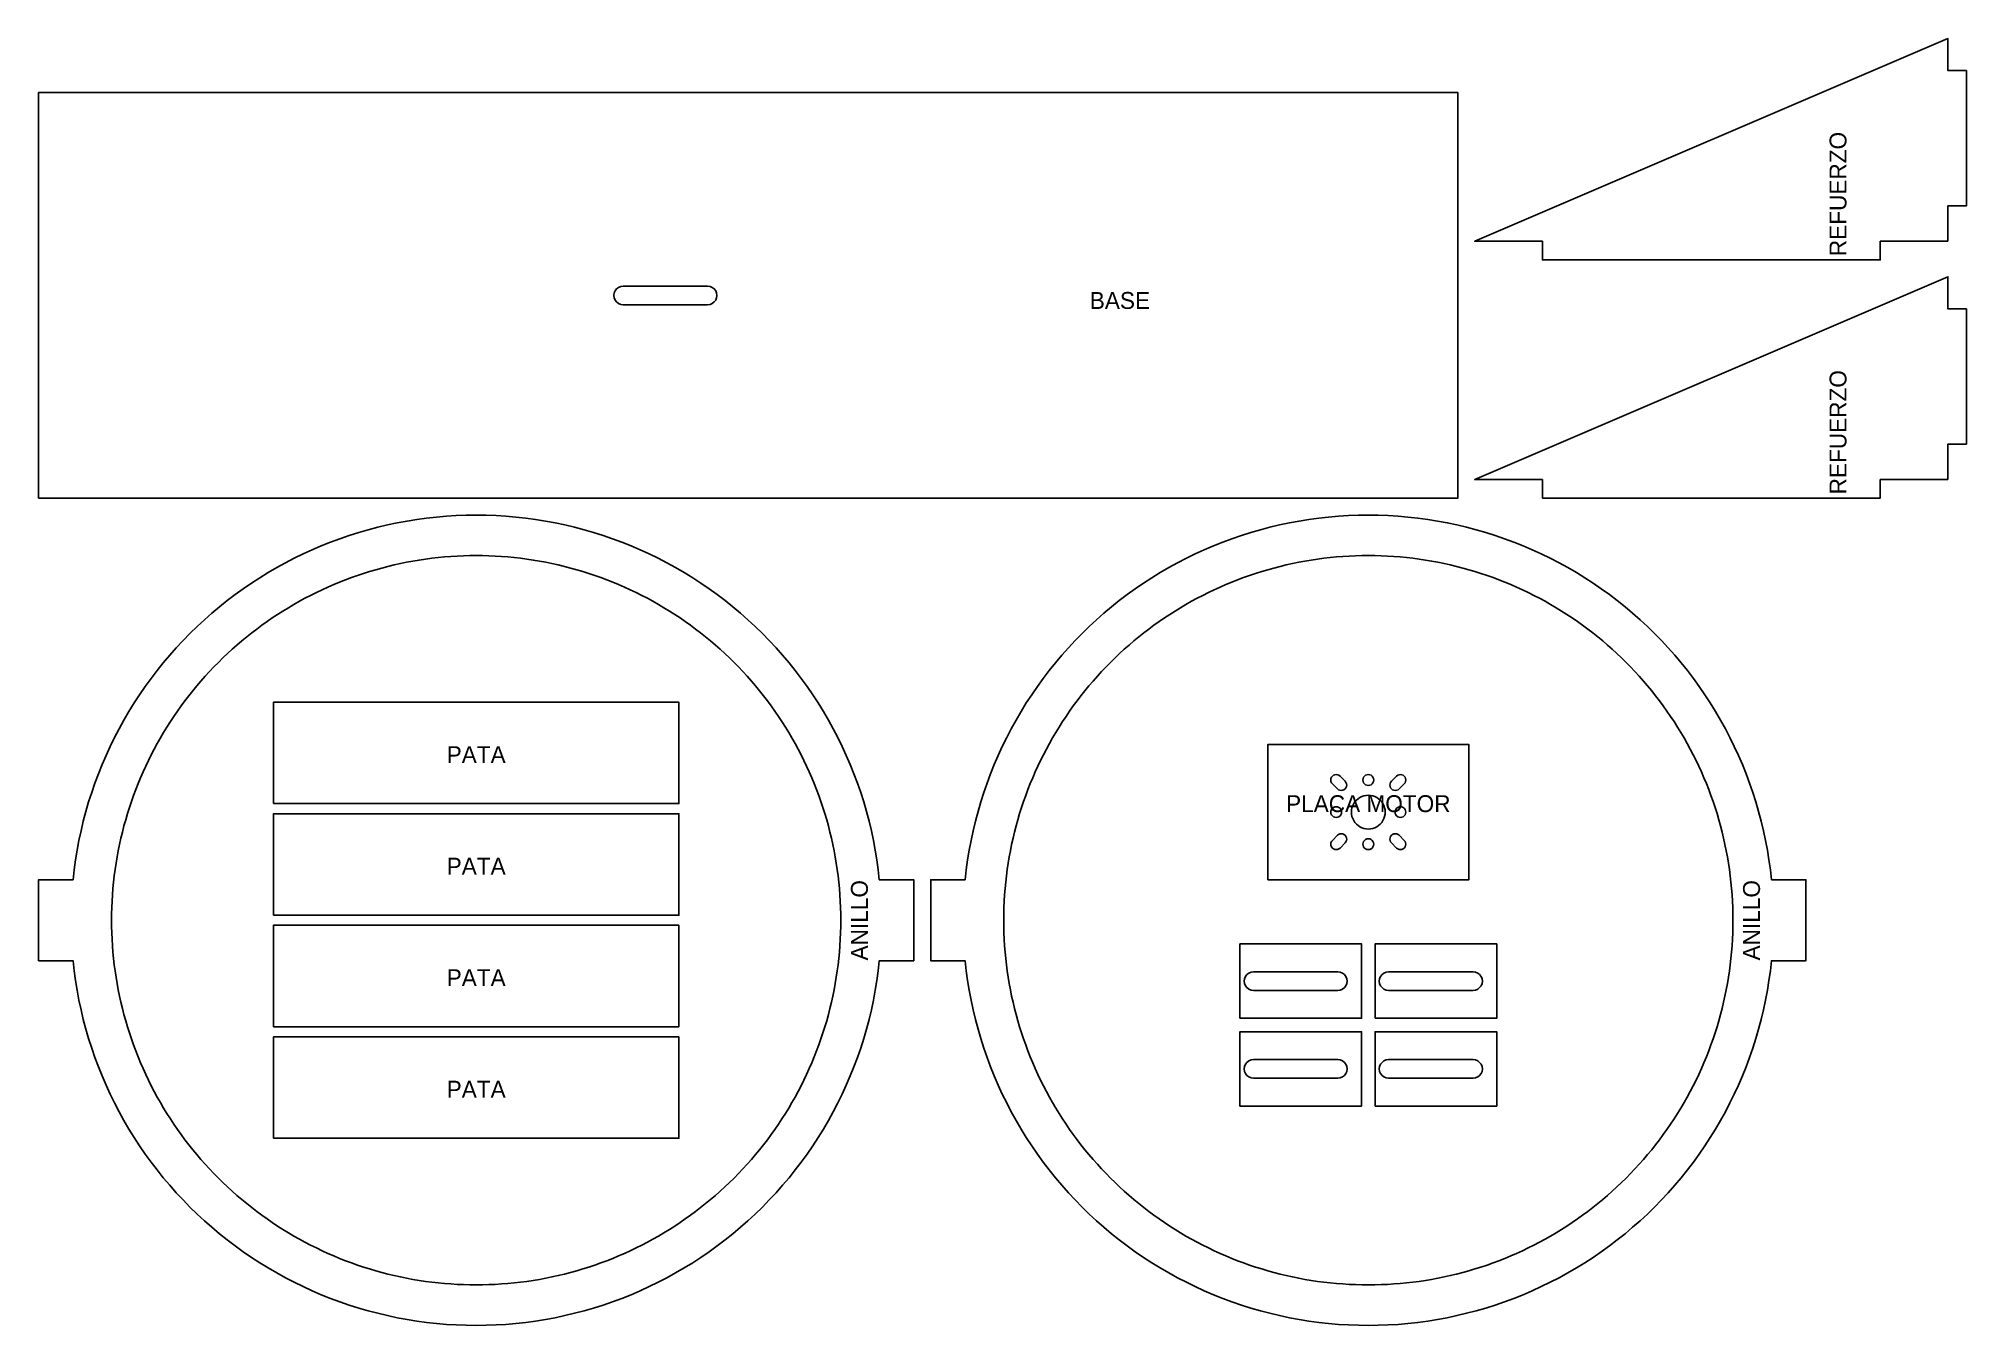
# Model space of a CAD drawing. Header units: millimetres. Extents: x 5 to 576, y 5 to 386.
import ezdxf
from ezdxf.enums import TextEntityAlignment as Align

# ---------------------------------------------------------------- set-up
doc = ezdxf.new("R2010")
doc.units = ezdxf.units.MM

msp = doc.modelspace()

# ---------------------------------------------------------------- linework, layer by layer
at = {"layer": 'CORTE', "color": 1}
for points in [[(570, 325.8), (570, 336.3), (575.5, 336.3), (575.5, 376.3), (570, 376.3), (570, 385.8), (430, 325.8), (450, 325.8), (450, 320.3), (550, 320.3), (550, 325.8)], [(5, 249.8), (425, 249.8), (425, 369.8), (5, 369.8)], [(570, 255.3), (570, 265.8), (575.5, 265.8), (575.5, 305.8), (570, 305.8), (570, 315.3), (430, 255.3), (450, 255.3), (450, 249.8), (550, 249.8), (550, 255.3)], [(203, 307.05), (203.7118, 307.1437), (204.375, 307.4184), (204.9445, 307.8555), (205.3816, 308.425), (205.6563, 309.0882), (205.75, 309.8), (205.6563, 310.5118), (205.3816, 311.175), (204.9445, 311.7445), (204.375, 312.1816), (203.7118, 312.4563), (203, 312.55), (178, 312.55), (177.2882, 312.4563), (176.625, 312.1816), (176.0555, 311.7445), (175.6184, 311.175), (175.3437, 310.5118), (175.25, 309.8), (175.3437, 309.0882), (175.6184, 308.425), (176.0555, 307.8555), (176.625, 307.4184), (177.2882, 307.1437), (178, 307.05)], [(253.798, 136.9), (253.4681, 139.82), (253.0667, 142.731), (252.5941, 145.6313), (252.0506, 148.5192), (251.4365, 151.3929), (250.7521, 154.2506), (249.9979, 157.0908), (249.1743, 159.9116), (248.2819, 162.7113), (247.3211, 165.4884), (246.2925, 168.2411), (245.1968, 170.9677), (244.0346, 173.6667), (242.8066, 176.3363), (241.5135, 178.9751), (240.1562, 181.5814), (238.7354, 184.1537), (237.252, 186.6903), (235.7068, 189.1899), (234.1009, 191.6508), (232.4351, 194.0716), (230.7106, 196.4509), (228.9282, 198.7872), (227.0891, 201.0792), (225.1944, 203.3253), (223.2452, 205.5244), (221.2427, 207.675), (219.1882, 209.7759), (217.0827, 211.8259), (214.9276, 213.8236), (212.7243, 215.7679), (210.4739, 217.6576), (208.1779, 219.4916), (205.8377, 221.2688), (203.4546, 222.9881), (201.03, 224.6485), (198.5656, 226.249), (196.0626, 227.7886), (193.5227, 229.2664), (190.9473, 230.6815), (188.338, 232.033), (185.6963, 233.3202), (183.0239, 234.5423), (180.3224, 235.6985), (177.5933, 236.7882), (174.8384, 237.8107), (172.0592, 238.7653), (169.2575, 239.6516), (166.4349, 240.4689), (163.5931, 241.2168), (160.7338, 241.8949), (157.8588, 242.5026), (154.9697, 243.0398), (152.0684, 243.5059), (149.1564, 243.9008), (146.2357, 244.2243), (143.308, 244.476), (140.3749, 244.656), (137.4383, 244.764), (134.5, 244.8), (131.5617, 244.764), (128.6251, 244.656), (125.692, 244.476), (122.7643, 244.2243), (119.8436, 243.9008), (116.9316, 243.5059), (114.0303, 243.0398), (111.1412, 242.5026), (108.2662, 241.8949), (105.4069, 241.2168), (102.5651, 240.4689), (99.7425, 239.6516), (96.9408, 238.7653), (94.1616, 237.8107), (91.4067, 236.7882), (88.6776, 235.6985), (85.9761, 234.5423), (83.3037, 233.3202), (80.662, 232.033), (78.0527, 230.6815), (75.4773, 229.2664), (72.9374, 227.7886), (70.4344, 226.249), (67.97, 224.6485), (65.5454, 222.9881), (63.1623, 221.2688), (60.8221, 219.4916), (58.5261, 217.6576), (56.2757, 215.7679), (54.0724, 213.8236), (51.9173, 211.8259), (49.8118, 209.7759), (47.7573, 207.675), (45.7548, 205.5244), (43.8056, 203.3253), (41.9109, 201.0792), (40.0718, 198.7872), (38.2894, 196.4509), (36.5649, 194.0716), (34.8991, 191.6508), (33.2932, 189.1899), (31.748, 186.6903), (30.2646, 184.1537), (28.8438, 181.5814), (27.4865, 178.9751), (26.1934, 176.3363), (24.9654, 173.6667), (23.8032, 170.9677), (22.7075, 168.2411), (21.6789, 165.4884), (20.7181, 162.7113), (19.8257, 159.9116), (19.0021, 157.0908), (18.2479, 154.2506), (17.5635, 151.3929), (16.9494, 148.5192), (16.4059, 145.6313), (15.9333, 142.731), (15.5319, 139.82), (15.202, 136.9), (5, 136.9), (5, 112.9), (15.202, 112.9), (15.5319, 109.98), (15.9333, 107.069), (16.4059, 104.1687), (16.9494, 101.2808), (17.5635, 98.4071), (18.2479, 95.5494), (19.0021, 92.7092), (19.8257, 89.8884), (20.7181, 87.0887), (21.6789, 84.3116), (22.7075, 81.5589), (23.8032, 78.8323), (24.9654, 76.1333), (26.1934, 73.4637), (27.4865, 70.8249), (28.8438, 68.2186), (30.2646, 65.6463), (31.748, 63.1097), (33.2932, 60.6101), (34.8991, 58.1492), (36.5649, 55.7284), (38.2894, 53.3491), (40.0718, 51.0128), (41.9109, 48.7208), (43.8056, 46.4747), (45.7548, 44.2756), (47.7573, 42.125), (49.8118, 40.0241), (51.9173, 37.9741), (54.0724, 35.9764), (56.2757, 34.0321), (58.5261, 32.1424), (60.8221, 30.3084), (63.1623, 28.5312), (65.5454, 26.8119), (67.97, 25.1515), (70.4344, 23.551), (72.9374, 22.0114), (75.4773, 20.5336), (78.0527, 19.1185), (80.662, 17.767), (83.3037, 16.4798), (85.9761, 15.2577), (88.6776, 14.1015), (91.4067, 13.0118), (94.1616, 11.9893), (96.9408, 11.0347), (99.7425, 10.1484), (102.5651, 9.3311), (105.4069, 8.5832), (108.2662, 7.9051), (111.1412, 7.2974), (114.0303, 6.7602), (116.9316, 6.2941), (119.8436, 5.8992), (122.7643, 5.5757), (125.692, 5.324), (128.6251, 5.144), (131.5617, 5.036), (134.5, 5), (137.4383, 5.036), (140.3749, 5.144), (143.308, 5.324), (146.2357, 5.5757), (149.1564, 5.8992), (152.0684, 6.2941), (154.9697, 6.7602), (157.8588, 7.2974), (160.7338, 7.9051), (163.5931, 8.5832), (166.4349, 9.3311), (169.2575, 10.1484), (172.0592, 11.0347), (174.8384, 11.9893), (177.5933, 13.0118), (180.3224, 14.1015), (183.0239, 15.2577), (185.6963, 16.4798), (188.338, 17.767), (190.9473, 19.1185), (193.5227, 20.5336), (196.0626, 22.0114), (198.5656, 23.551), (201.03, 25.1515), (203.4546, 26.8119), (205.8377, 28.5312), (208.1779, 30.3084), (210.4739, 32.1424), (212.7243, 34.0321), (214.9276, 35.9764), (217.0827, 37.9741), (219.1882, 40.0241), (221.2427, 42.125), (223.2452, 44.2756), (225.1944, 46.4747), (227.0891, 48.7208), (228.9282, 51.0128), (230.7106, 53.3491), (232.4351, 55.7284), (234.1009, 58.1492), (235.7068, 60.6101), (237.252, 63.1097), (238.7354, 65.6463), (240.1562, 68.2186), (241.5135, 70.8249), (242.8066, 73.4637), (244.0346, 76.1333), (245.1968, 78.8323), (246.2925, 81.5589), (247.3211, 84.3116), (248.2819, 87.0887), (249.1743, 89.8884), (249.9979, 92.7092), (250.7521, 95.5494), (251.4365, 98.4071), (252.0506, 101.2808), (252.5941, 104.1687), (253.0667, 107.069), (253.4681, 109.98), (253.798, 112.9), (264, 112.9), (264, 136.9)], [(517.798, 136.9), (517.4681, 139.82), (517.0667, 142.731), (516.5941, 145.6313), (516.0506, 148.5192), (515.4365, 151.3929), (514.7521, 154.2506), (513.9979, 157.0908), (513.1743, 159.9116), (512.2819, 162.7113), (511.3211, 165.4884), (510.2925, 168.2411), (509.1968, 170.9677), (508.0346, 173.6667), (506.8066, 176.3363), (505.5135, 178.9751), (504.1562, 181.5814), (502.7354, 184.1537), (501.252, 186.6903), (499.7068, 189.1899), (498.1009, 191.6508), (496.4351, 194.0716), (494.7106, 196.4509), (492.9282, 198.7872), (491.0891, 201.0792), (489.1944, 203.3253), (487.2452, 205.5244), (485.2427, 207.675), (483.1882, 209.7759), (481.0827, 211.8259), (478.9276, 213.8236), (476.7243, 215.7679), (474.4739, 217.6576), (472.1779, 219.4916), (469.8377, 221.2688), (467.4546, 222.9881), (465.03, 224.6485), (462.5656, 226.249), (460.0626, 227.7886), (457.5227, 229.2664), (454.9473, 230.6815), (452.338, 232.033), (449.6963, 233.3202), (447.0239, 234.5423), (444.3224, 235.6985), (441.5933, 236.7882), (438.8384, 237.8107), (436.0592, 238.7653), (433.2575, 239.6516), (430.4349, 240.4689), (427.5931, 241.2168), (424.7338, 241.8949), (421.8588, 242.5026), (418.9697, 243.0398), (416.0684, 243.5059), (413.1564, 243.9008), (410.2357, 244.2243), (407.308, 244.476), (404.3749, 244.656), (401.4383, 244.764), (398.5, 244.8), (395.5617, 244.764), (392.6251, 244.656), (389.692, 244.476), (386.7643, 244.2243), (383.8436, 243.9008), (380.9316, 243.5059), (378.0303, 243.0398), (375.1412, 242.5026), (372.2662, 241.8949), (369.4069, 241.2168), (366.5651, 240.4689), (363.7425, 239.6516), (360.9408, 238.7653), (358.1616, 237.8107), (355.4067, 236.7882), (352.6776, 235.6985), (349.9761, 234.5423), (347.3037, 233.3202), (344.662, 232.033), (342.0527, 230.6815), (339.4773, 229.2664), (336.9374, 227.7886), (334.4344, 226.249), (331.97, 224.6485), (329.5454, 222.9881), (327.1623, 221.2688), (324.8221, 219.4916), (322.5261, 217.6576), (320.2757, 215.7679), (318.0724, 213.8236), (315.9173, 211.8259), (313.8118, 209.7759), (311.7573, 207.675), (309.7548, 205.5244), (307.8056, 203.3253), (305.9109, 201.0792), (304.0718, 198.7872), (302.2894, 196.4509), (300.5649, 194.0716), (298.8991, 191.6508), (297.2932, 189.1899), (295.748, 186.6903), (294.2646, 184.1537), (292.8438, 181.5814), (291.4865, 178.9751), (290.1934, 176.3363), (288.9654, 173.6667), (287.8032, 170.9677), (286.7075, 168.2411), (285.6789, 165.4884), (284.7181, 162.7113), (283.8257, 159.9116), (283.0021, 157.0908), (282.2479, 154.2506), (281.5635, 151.3929), (280.9494, 148.5192), (280.4059, 145.6313), (279.9333, 142.731), (279.5319, 139.82), (279.202, 136.9), (269, 136.9), (269, 112.9), (279.202, 112.9), (279.5319, 109.98), (279.9333, 107.069), (280.4059, 104.1687), (280.9494, 101.2808), (281.5635, 98.4071), (282.2479, 95.5494), (283.0021, 92.7092), (283.8257, 89.8884), (284.7181, 87.0887), (285.6789, 84.3116), (286.7075, 81.5589), (287.8032, 78.8323), (288.9654, 76.1333), (290.1934, 73.4637), (291.4865, 70.8249), (292.8438, 68.2186), (294.2646, 65.6463), (295.748, 63.1097), (297.2932, 60.6101), (298.8991, 58.1492), (300.5649, 55.7284), (302.2894, 53.3491), (304.0718, 51.0128), (305.9109, 48.7208), (307.8056, 46.4747), (309.7548, 44.2756), (311.7573, 42.125), (313.8118, 40.0241), (315.9173, 37.9741), (318.0724, 35.9764), (320.2757, 34.0321), (322.5261, 32.1424), (324.8221, 30.3084), (327.1623, 28.5312), (329.5454, 26.8119), (331.97, 25.1515), (334.4344, 23.551), (336.9374, 22.0114), (339.4773, 20.5336), (342.0527, 19.1185), (344.662, 17.767), (347.3037, 16.4798), (349.9761, 15.2577), (352.6776, 14.1015), (355.4067, 13.0118), (358.1616, 11.9893), (360.9408, 11.0347), (363.7425, 10.1484), (366.5651, 9.3311), (369.4069, 8.5832), (372.2662, 7.9051), (375.1412, 7.2974), (378.0303, 6.7602), (380.9316, 6.2941), (383.8436, 5.8992), (386.7643, 5.5757), (389.692, 5.324), (392.6251, 5.144), (395.5617, 5.036), (398.5, 5), (401.4383, 5.036), (404.3749, 5.144), (407.308, 5.324), (410.2357, 5.5757), (413.1564, 5.8992), (416.0684, 6.2941), (418.9697, 6.7602), (421.8588, 7.2974), (424.7338, 7.9051), (427.5931, 8.5832), (430.4349, 9.3311), (433.2575, 10.1484), (436.0592, 11.0347), (438.8384, 11.9893), (441.5933, 13.0118), (444.3224, 14.1015), (447.0239, 15.2577), (449.6963, 16.4798), (452.338, 17.767), (454.9473, 19.1185), (457.5227, 20.5336), (460.0626, 22.0114), (462.5656, 23.551), (465.03, 25.1515), (467.4546, 26.8119), (469.8377, 28.5312), (472.1779, 30.3084), (474.4739, 32.1424), (476.7243, 34.0321), (478.9276, 35.9764), (481.0827, 37.9741), (483.1882, 40.0241), (485.2427, 42.125), (487.2452, 44.2756), (489.1944, 46.4747), (491.0891, 48.7208), (492.9282, 51.0128), (494.7106, 53.3491), (496.4351, 55.7284), (498.1009, 58.1492), (499.7068, 60.6101), (501.252, 63.1097), (502.7354, 65.6463), (504.1562, 68.2186), (505.5135, 70.8249), (506.8066, 73.4637), (508.0346, 76.1333), (509.1968, 78.8323), (510.2925, 81.5589), (511.3211, 84.3116), (512.2819, 87.0887), (513.1743, 89.8884), (513.9979, 92.7092), (514.7521, 95.5494), (515.4365, 98.4071), (516.0506, 101.2808), (516.5941, 104.1687), (517.0667, 107.069), (517.4681, 109.98), (517.798, 112.9), (528, 112.9), (528, 136.9)], [(134.5, 232.8), (132.6169, 232.7836), (130.7343, 232.7343), (128.853, 232.6521), (126.9733, 232.5372), (125.0959, 232.3894), (123.2214, 232.2089), (121.3503, 231.9957), (119.4832, 231.7499), (117.6207, 231.4716), (115.7634, 231.1608), (113.9117, 230.8176), (112.0663, 230.4421), (110.2278, 230.0345), (108.3966, 229.5949), (106.5734, 229.1234), (104.7587, 228.6201), (102.9531, 228.0853), (101.1571, 227.519), (99.3712, 226.9215), (97.596, 226.2928), (95.8321, 225.6333), (94.0799, 224.9431), (92.3401, 224.2225), (90.6131, 223.4716), (88.8995, 222.6906), (87.1998, 221.8799), (85.5144, 221.0396), (83.844, 220.17), (82.189, 219.2715), (80.55, 218.3441), (78.9274, 217.3884), (77.3217, 216.4044), (75.7334, 215.3926), (74.1631, 214.3532), (72.6111, 213.2865), (71.078, 212.1929), (69.5642, 211.0728), (68.0701, 209.9264), (66.5963, 208.754), (65.1432, 207.5562), (63.7112, 206.3332), (62.3008, 205.0853), (60.9124, 203.8131), (59.5464, 202.5168), (58.2032, 201.1968), (56.8832, 199.8536), (55.5869, 198.4876), (54.3147, 197.0992), (53.0668, 195.6888), (51.8438, 194.2568), (50.646, 192.8037), (49.4736, 191.3299), (48.3272, 189.8358), (47.2071, 188.322), (46.1135, 186.7889), (45.0468, 185.2369), (44.0074, 183.6666), (42.9956, 182.0783), (42.0116, 180.4726), (41.0559, 178.85), (40.1285, 177.211), (39.23, 175.556), (38.3604, 173.8856), (37.5201, 172.2002), (36.7094, 170.5005), (35.9284, 168.7869), (35.1775, 167.0599), (34.4569, 165.3201), (33.7667, 163.5679), (33.1072, 161.804), (32.4785, 160.0288), (31.881, 158.2429), (31.3147, 156.4469), (30.7799, 154.6413), (30.2766, 152.8266), (29.8051, 151.0034), (29.3655, 149.1722), (28.9579, 147.3337), (28.5824, 145.4883), (28.2392, 143.6366), (27.9284, 141.7793), (27.6501, 139.9168), (27.4043, 138.0497), (27.1911, 136.1786), (27.0106, 134.3041), (26.8628, 132.4267), (26.7479, 130.547), (26.6657, 128.6657), (26.6164, 126.7831), (26.6, 124.9), (26.6164, 123.0169), (26.6657, 121.1343), (26.7479, 119.253), (26.8628, 117.3733), (27.0106, 115.4959), (27.1911, 113.6214), (27.4043, 111.7503), (27.6501, 109.8832), (27.9284, 108.0207), (28.2392, 106.1634), (28.5824, 104.3117), (28.9579, 102.4663), (29.3655, 100.6278), (29.8051, 98.7966), (30.2766, 96.9734), (30.7799, 95.1587), (31.3147, 93.3531), (31.881, 91.5571), (32.4785, 89.7712), (33.1072, 87.996), (33.7667, 86.2321), (34.4569, 84.4799), (35.1775, 82.7401), (35.9284, 81.0131), (36.7094, 79.2995), (37.5201, 77.5998), (38.3604, 75.9144), (39.23, 74.244), (40.1285, 72.589), (41.0559, 70.95), (42.0116, 69.3274), (42.9956, 67.7217), (44.0074, 66.1334), (45.0468, 64.5631), (46.1135, 63.0111), (47.2071, 61.478), (48.3272, 59.9642), (49.4736, 58.4701), (50.646, 56.9963), (51.8438, 55.5432), (53.0668, 54.1112), (54.3147, 52.7008), (55.5869, 51.3124), (56.8832, 49.9464), (58.2032, 48.6032), (59.5464, 47.2832), (60.9124, 45.9869), (62.3008, 44.7147), (63.7112, 43.4668), (65.1432, 42.2438), (66.5963, 41.046), (68.0701, 39.8736), (69.5642, 38.7272), (71.078, 37.6071), (72.6111, 36.5135), (74.1631, 35.4468), (75.7334, 34.4074), (77.3217, 33.3956), (78.9274, 32.4116), (80.55, 31.4559), (82.189, 30.5285), (83.844, 29.63), (85.5144, 28.7604), (87.1998, 27.9201), (88.8995, 27.1094), (90.6131, 26.3284), (92.3401, 25.5775), (94.0799, 24.8569), (95.8321, 24.1667), (97.596, 23.5072), (99.3712, 22.8785), (101.1571, 22.281), (102.9531, 21.7147), (104.7587, 21.1799), (106.5734, 20.6766), (108.3966, 20.2051), (110.2278, 19.7655), (112.0663, 19.3579), (113.9117, 18.9824), (115.7634, 18.6392), (117.6207, 18.3284), (119.4832, 18.0501), (121.3503, 17.8043), (123.2214, 17.5911), (125.0959, 17.4106), (126.9733, 17.2628), (128.853, 17.1479), (130.7343, 17.0657), (132.6169, 17.0164), (134.5, 17), (136.3831, 17.0164), (138.2657, 17.0657), (140.147, 17.1479), (142.0267, 17.2628), (143.9041, 17.4106), (145.7786, 17.5911), (147.6497, 17.8043), (149.5168, 18.0501), (151.3793, 18.3284), (153.2366, 18.6392), (155.0883, 18.9824), (156.9337, 19.3579), (158.7722, 19.7655), (160.6034, 20.2051), (162.4266, 20.6766), (164.2413, 21.1799), (166.0469, 21.7147), (167.8429, 22.281), (169.6288, 22.8785), (171.404, 23.5072), (173.1679, 24.1667), (174.9201, 24.8569), (176.6599, 25.5775), (178.3869, 26.3284), (180.1005, 27.1094), (181.8002, 27.9201), (183.4856, 28.7604), (185.156, 29.63), (186.811, 30.5285), (188.45, 31.4559), (190.0726, 32.4116), (191.6783, 33.3956), (193.2666, 34.4074), (194.8369, 35.4468), (196.3889, 36.5135), (197.922, 37.6071), (199.4358, 38.7272), (200.9299, 39.8736), (202.4037, 41.046), (203.8568, 42.2438), (205.2888, 43.4668), (206.6992, 44.7147), (208.0876, 45.9869), (209.4536, 47.2832), (210.7968, 48.6032), (212.1168, 49.9464), (213.4131, 51.3124), (214.6853, 52.7008), (215.9332, 54.1112), (217.1562, 55.5432), (218.354, 56.9963), (219.5264, 58.4701), (220.6728, 59.9642), (221.7929, 61.478), (222.8865, 63.0111), (223.9532, 64.5631), (224.9926, 66.1334), (226.0044, 67.7217), (226.9884, 69.3274), (227.9441, 70.95), (228.8715, 72.589), (229.77, 74.244), (230.6396, 75.9144), (231.4799, 77.5998), (232.2906, 79.2995), (233.0716, 81.0131), (233.8225, 82.7401), (234.5431, 84.4799), (235.2333, 86.2321), (235.8928, 87.996), (236.5215, 89.7712), (237.119, 91.5571), (237.6853, 93.3531), (238.2201, 95.1587), (238.7234, 96.9734), (239.1949, 98.7966), (239.6345, 100.6278), (240.0421, 102.4663), (240.4176, 104.3117), (240.7608, 106.1634), (241.0716, 108.0207), (241.3499, 109.8832), (241.5957, 111.7503), (241.8089, 113.6214), (241.9894, 115.4959), (242.1372, 117.3733), (242.2521, 119.253), (242.3343, 121.1343), (242.3836, 123.0169), (242.4, 124.9), (242.3836, 126.7831), (242.3343, 128.6657), (242.2521, 130.547), (242.1372, 132.4267), (241.9894, 134.3041), (241.8089, 136.1786), (241.5957, 138.0497), (241.3499, 139.9168), (241.0716, 141.7793), (240.7608, 143.6366), (240.4176, 145.4883), (240.0421, 147.3337), (239.6345, 149.1722), (239.1949, 151.0034), (238.7234, 152.8266), (238.2201, 154.6413), (237.6853, 156.4469), (237.119, 158.2429), (236.5215, 160.0288), (235.8928, 161.804), (235.2333, 163.5679), (234.5431, 165.3201), (233.8225, 167.0599), (233.0716, 168.7869), (232.2906, 170.5005), (231.4799, 172.2002), (230.6396, 173.8856), (229.77, 175.556), (228.8715, 177.211), (227.9441, 178.85), (226.9884, 180.4726), (226.0044, 182.0783), (224.9926, 183.6666), (223.9532, 185.2369), (222.8865, 186.7889), (221.7929, 188.322), (220.6728, 189.8358), (219.5264, 191.3299), (218.354, 192.8037), (217.1562, 194.2568), (215.9332, 195.6888), (214.6853, 197.0992), (213.4131, 198.4876), (212.1168, 199.8536), (210.7968, 201.1968), (209.4536, 202.5168), (208.0876, 203.8131), (206.6992, 205.0853), (205.2888, 206.3332), (203.8568, 207.5562), (202.4037, 208.754), (200.9299, 209.9264), (199.4358, 211.0728), (197.922, 212.1929), (196.3889, 213.2865), (194.8369, 214.3532), (193.2666, 215.3926), (191.6783, 216.4044), (190.0726, 217.3884), (188.45, 218.3441), (186.811, 219.2715), (185.156, 220.17), (183.4856, 221.0396), (181.8002, 221.8799), (180.1005, 222.6906), (178.3869, 223.4716), (176.6599, 224.2225), (174.9201, 224.9431), (173.1679, 225.6333), (171.404, 226.2928), (169.6288, 226.9215), (167.8429, 227.519), (166.0469, 228.0853), (164.2413, 228.6201), (162.4266, 229.1234), (160.6034, 229.5949), (158.7722, 230.0345), (156.9337, 230.4421), (155.0883, 230.8176), (153.2366, 231.1608), (151.3793, 231.4716), (149.5168, 231.7499), (147.6497, 231.9957), (145.7786, 232.2089), (143.9041, 232.3894), (142.0267, 232.5372), (140.147, 232.6521), (138.2657, 232.7343), (136.3831, 232.7836)], [(398.5, 232.8), (396.6169, 232.7836), (394.7343, 232.7343), (392.853, 232.6521), (390.9733, 232.5372), (389.0959, 232.3894), (387.2214, 232.2089), (385.3503, 231.9957), (383.4832, 231.7499), (381.6207, 231.4716), (379.7634, 231.1608), (377.9117, 230.8176), (376.0663, 230.4421), (374.2278, 230.0345), (372.3966, 229.5949), (370.5734, 229.1234), (368.7587, 228.6201), (366.9531, 228.0853), (365.1571, 227.519), (363.3712, 226.9215), (361.596, 226.2928), (359.8321, 225.6333), (358.0799, 224.9431), (356.3401, 224.2225), (354.6131, 223.4716), (352.8995, 222.6906), (351.1998, 221.8799), (349.5144, 221.0396), (347.844, 220.17), (346.189, 219.2715), (344.55, 218.3441), (342.9274, 217.3884), (341.3217, 216.4044), (339.7334, 215.3926), (338.1631, 214.3532), (336.6111, 213.2865), (335.078, 212.1929), (333.5642, 211.0728), (332.0701, 209.9264), (330.5963, 208.754), (329.1432, 207.5562), (327.7112, 206.3332), (326.3008, 205.0853), (324.9124, 203.8131), (323.5464, 202.5168), (322.2032, 201.1968), (320.8832, 199.8536), (319.5869, 198.4876), (318.3147, 197.0992), (317.0668, 195.6888), (315.8438, 194.2568), (314.646, 192.8037), (313.4736, 191.3299), (312.3272, 189.8358), (311.2071, 188.322), (310.1135, 186.7889), (309.0468, 185.2369), (308.0074, 183.6666), (306.9956, 182.0783), (306.0116, 180.4726), (305.0559, 178.85), (304.1285, 177.211), (303.23, 175.556), (302.3604, 173.8856), (301.5201, 172.2002), (300.7094, 170.5005), (299.9284, 168.7869), (299.1775, 167.0599), (298.4569, 165.3201), (297.7667, 163.5679), (297.1072, 161.804), (296.4785, 160.0288), (295.881, 158.2429), (295.3147, 156.4469), (294.7799, 154.6413), (294.2766, 152.8266), (293.8051, 151.0034), (293.3655, 149.1722), (292.9579, 147.3337), (292.5824, 145.4883), (292.2392, 143.6366), (291.9284, 141.7793), (291.6501, 139.9168), (291.4043, 138.0497), (291.1911, 136.1786), (291.0106, 134.3041), (290.8628, 132.4267), (290.7479, 130.547), (290.6657, 128.6657), (290.6164, 126.7831), (290.6, 124.9), (290.6164, 123.0169), (290.6657, 121.1343), (290.7479, 119.253), (290.8628, 117.3733), (291.0106, 115.4959), (291.1911, 113.6214), (291.4043, 111.7503), (291.6501, 109.8832), (291.9284, 108.0207), (292.2392, 106.1634), (292.5824, 104.3117), (292.9579, 102.4663), (293.3655, 100.6278), (293.8051, 98.7966), (294.2766, 96.9734), (294.7799, 95.1587), (295.3147, 93.3531), (295.881, 91.5571), (296.4785, 89.7712), (297.1072, 87.996), (297.7667, 86.2321), (298.4569, 84.4799), (299.1775, 82.7401), (299.9284, 81.0131), (300.7094, 79.2995), (301.5201, 77.5998), (302.3604, 75.9144), (303.23, 74.244), (304.1285, 72.589), (305.0559, 70.95), (306.0116, 69.3274), (306.9956, 67.7217), (308.0074, 66.1334), (309.0468, 64.5631), (310.1135, 63.0111), (311.2071, 61.478), (312.3272, 59.9642), (313.4736, 58.4701), (314.646, 56.9963), (315.8438, 55.5432), (317.0668, 54.1112), (318.3147, 52.7008), (319.5869, 51.3124), (320.8832, 49.9464), (322.2032, 48.6032), (323.5464, 47.2832), (324.9124, 45.9869), (326.3008, 44.7147), (327.7112, 43.4668), (329.1432, 42.2438), (330.5963, 41.046), (332.0701, 39.8736), (333.5642, 38.7272), (335.078, 37.6071), (336.6111, 36.5135), (338.1631, 35.4468), (339.7334, 34.4074), (341.3217, 33.3956), (342.9274, 32.4116), (344.55, 31.4559), (346.189, 30.5285), (347.844, 29.63), (349.5144, 28.7604), (351.1998, 27.9201), (352.8995, 27.1094), (354.6131, 26.3284), (356.3401, 25.5775), (358.0799, 24.8569), (359.8321, 24.1667), (361.596, 23.5072), (363.3712, 22.8785), (365.1571, 22.281), (366.9531, 21.7147), (368.7587, 21.1799), (370.5734, 20.6766), (372.3966, 20.2051), (374.2278, 19.7655), (376.0663, 19.3579), (377.9117, 18.9824), (379.7634, 18.6392), (381.6207, 18.3284), (383.4832, 18.0501), (385.3503, 17.8043), (387.2214, 17.5911), (389.0959, 17.4106), (390.9733, 17.2628), (392.853, 17.1479), (394.7343, 17.0657), (396.6169, 17.0164), (398.5, 17), (400.3831, 17.0164), (402.2657, 17.0657), (404.147, 17.1479), (406.0267, 17.2628), (407.9041, 17.4106), (409.7786, 17.5911), (411.6497, 17.8043), (413.5168, 18.0501), (415.3793, 18.3284), (417.2366, 18.6392), (419.0883, 18.9824), (420.9337, 19.3579), (422.7722, 19.7655), (424.6034, 20.2051), (426.4266, 20.6766), (428.2413, 21.1799), (430.0469, 21.7147), (431.8429, 22.281), (433.6288, 22.8785), (435.404, 23.5072), (437.1679, 24.1667), (438.9201, 24.8569), (440.6599, 25.5775), (442.3869, 26.3284), (444.1005, 27.1094), (445.8002, 27.9201), (447.4856, 28.7604), (449.156, 29.63), (450.811, 30.5285), (452.45, 31.4559), (454.0726, 32.4116), (455.6783, 33.3956), (457.2666, 34.4074), (458.8369, 35.4468), (460.3889, 36.5135), (461.922, 37.6071), (463.4358, 38.7272), (464.9299, 39.8736), (466.4037, 41.046), (467.8568, 42.2438), (469.2888, 43.4668), (470.6992, 44.7147), (472.0876, 45.9869), (473.4536, 47.2832), (474.7968, 48.6032), (476.1168, 49.9464), (477.4131, 51.3124), (478.6853, 52.7008), (479.9332, 54.1112), (481.1562, 55.5432), (482.354, 56.9963), (483.5264, 58.4701), (484.6728, 59.9642), (485.7929, 61.478), (486.8865, 63.0111), (487.9532, 64.5631), (488.9926, 66.1334), (490.0044, 67.7217), (490.9884, 69.3274), (491.9441, 70.95), (492.8715, 72.589), (493.77, 74.244), (494.6396, 75.9144), (495.4799, 77.5998), (496.2906, 79.2995), (497.0716, 81.0131), (497.8225, 82.7401), (498.5431, 84.4799), (499.2333, 86.2321), (499.8928, 87.996), (500.5215, 89.7712), (501.119, 91.5571), (501.6853, 93.3531), (502.2201, 95.1587), (502.7234, 96.9734), (503.1949, 98.7966), (503.6345, 100.6278), (504.0421, 102.4663), (504.4176, 104.3117), (504.7608, 106.1634), (505.0716, 108.0207), (505.3499, 109.8832), (505.5957, 111.7503), (505.8089, 113.6214), (505.9894, 115.4959), (506.1372, 117.3733), (506.2521, 119.253), (506.3343, 121.1343), (506.3836, 123.0169), (506.4, 124.9), (506.3836, 126.7831), (506.3343, 128.6657), (506.2521, 130.547), (506.1372, 132.4267), (505.9894, 134.3041), (505.8089, 136.1786), (505.5957, 138.0497), (505.3499, 139.9168), (505.0716, 141.7793), (504.7608, 143.6366), (504.4176, 145.4883), (504.0421, 147.3337), (503.6345, 149.1722), (503.1949, 151.0034), (502.7234, 152.8266), (502.2201, 154.6413), (501.6853, 156.4469), (501.119, 158.2429), (500.5215, 160.0288), (499.8928, 161.804), (499.2333, 163.5679), (498.5431, 165.3201), (497.8225, 167.0599), (497.0716, 168.7869), (496.2906, 170.5005), (495.4799, 172.2002), (494.6396, 173.8856), (493.77, 175.556), (492.8715, 177.211), (491.9441, 178.85), (490.9884, 180.4726), (490.0044, 182.0783), (488.9926, 183.6666), (487.9532, 185.2369), (486.8865, 186.7889), (485.7929, 188.322), (484.6728, 189.8358), (483.5264, 191.3299), (482.354, 192.8037), (481.1562, 194.2568), (479.9332, 195.6888), (478.6853, 197.0992), (477.4131, 198.4876), (476.1168, 199.8536), (474.7968, 201.1968), (473.4536, 202.5168), (472.0876, 203.8131), (470.6992, 205.0853), (469.2888, 206.3332), (467.8568, 207.5562), (466.4037, 208.754), (464.9299, 209.9264), (463.4358, 211.0728), (461.922, 212.1929), (460.3889, 213.2865), (458.8369, 214.3532), (457.2666, 215.3926), (455.6783, 216.4044), (454.0726, 217.3884), (452.45, 218.3441), (450.811, 219.2715), (449.156, 220.17), (447.4856, 221.0396), (445.8002, 221.8799), (444.1005, 222.6906), (442.3869, 223.4716), (440.6599, 224.2225), (438.9201, 224.9431), (437.1679, 225.6333), (435.404, 226.2928), (433.6288, 226.9215), (431.8429, 227.519), (430.0469, 228.0853), (428.2413, 228.6201), (426.4266, 229.1234), (424.6034, 229.5949), (422.7722, 230.0345), (420.9337, 230.4421), (419.0883, 230.8176), (417.2366, 231.1608), (415.3793, 231.4716), (413.5168, 231.7499), (411.6497, 231.9957), (409.7786, 232.2089), (407.9041, 232.3894), (406.0267, 232.5372), (404.147, 232.6521), (402.2657, 232.7343), (400.3831, 232.7836)], [(74.5, 159.4), (194.5, 159.4), (194.5, 189.4), (74.5, 189.4)], [(368.75, 136.9), (428.25, 136.9), (428.25, 176.9), (368.75, 176.9)], [(390.1314, 167.5314), (389.8, 167.7856), (389.4141, 167.9455), (389, 168), (388.5859, 167.9455), (388.2, 167.7856), (387.8686, 167.5314), (387.6144, 167.2), (387.4545, 166.8141), (387.4, 166.4), (387.4545, 165.9859), (387.6144, 165.6), (387.8686, 165.2686), (389.3686, 163.7686), (389.7, 163.5144), (390.0859, 163.3545), (390.5, 163.3), (390.9141, 163.3545), (391.3, 163.5144), (391.6314, 163.7686), (391.8856, 164.1), (392.0455, 164.4859), (392.1, 164.9), (392.0455, 165.3141), (391.8856, 165.7), (391.6314, 166.0314)], [(400.1, 166.4), (400.0455, 166.8141), (399.8856, 167.2), (399.6314, 167.5314), (399.3, 167.7856), (398.9141, 167.9455), (398.5, 168), (398.0859, 167.9455), (397.7, 167.7856), (397.3686, 167.5314), (397.1144, 167.2), (396.9545, 166.8141), (396.9, 166.4), (396.9545, 165.9859), (397.1144, 165.6), (397.3686, 165.2686), (397.7, 165.0144), (398.0859, 164.8545), (398.5, 164.8), (398.9141, 164.8545), (399.3, 165.0144), (399.6314, 165.2686), (399.8856, 165.6), (400.0455, 165.9859)], [(409.1314, 165.2686), (409.3856, 165.6), (409.5455, 165.9859), (409.6, 166.4), (409.5455, 166.8141), (409.3856, 167.2), (409.1314, 167.5314), (408.8, 167.7856), (408.4141, 167.9455), (408, 168), (407.5859, 167.9455), (407.2, 167.7856), (406.8686, 167.5314), (405.3686, 166.0314), (405.1144, 165.7), (404.9545, 165.3141), (404.9, 164.9), (404.9545, 164.4859), (405.1144, 164.1), (405.3686, 163.7686), (405.7, 163.5144), (406.0859, 163.3545), (406.5, 163.3), (406.9141, 163.3545), (407.3, 163.5144), (407.6314, 163.7686)], [(403.5, 156.9), (403.4572, 157.5526), (403.3296, 158.1941), (403.1194, 158.8134), (402.8301, 159.4), (402.4668, 159.9438), (402.0355, 160.4355), (401.5438, 160.8668), (401, 161.2301), (400.4134, 161.5194), (399.7941, 161.7296), (399.1526, 161.8572), (398.5, 161.9), (397.8474, 161.8572), (397.2059, 161.7296), (396.5866, 161.5194), (396, 161.2301), (395.4562, 160.8668), (394.9645, 160.4355), (394.5332, 159.9438), (394.1699, 159.4), (393.8806, 158.8134), (393.6704, 158.1941), (393.5428, 157.5526), (393.5, 156.9), (393.5428, 156.2474), (393.6704, 155.6059), (393.8806, 154.9866), (394.1699, 154.4), (394.5332, 153.8562), (394.9645, 153.3645), (395.4562, 152.9332), (396, 152.5699), (396.5866, 152.2806), (397.2059, 152.0704), (397.8474, 151.9428), (398.5, 151.9), (399.1526, 151.9428), (399.7941, 152.0704), (400.4134, 152.2806), (401, 152.5699), (401.5438, 152.9332), (402.0355, 153.3645), (402.4668, 153.8562), (402.8301, 154.4), (403.1194, 154.9866), (403.3296, 155.6059), (403.4572, 156.2474)], [(74.5, 126.4), (194.5, 126.4), (194.5, 156.4), (74.5, 156.4)], [(390.6, 156.9), (390.5455, 157.3141), (390.3856, 157.7), (390.1314, 158.0314), (389.8, 158.2856), (389.4141, 158.4455), (389, 158.5), (388.5859, 158.4455), (388.2, 158.2856), (387.8686, 158.0314), (387.6144, 157.7), (387.4545, 157.3141), (387.4, 156.9), (387.4545, 156.4859), (387.6144, 156.1), (387.8686, 155.7686), (388.2, 155.5144), (388.5859, 155.3545), (389, 155.3), (389.4141, 155.3545), (389.8, 155.5144), (390.1314, 155.7686), (390.3856, 156.1), (390.5455, 156.4859)], [(409.6, 156.9), (409.5455, 157.3141), (409.3856, 157.7), (409.1314, 158.0314), (408.8, 158.2856), (408.4141, 158.4455), (408, 158.5), (407.5859, 158.4455), (407.2, 158.2856), (406.8686, 158.0314), (406.6144, 157.7), (406.4545, 157.3141), (406.4, 156.9), (406.4545, 156.4859), (406.6144, 156.1), (406.8686, 155.7686), (407.2, 155.5144), (407.5859, 155.3545), (408, 155.3), (408.4141, 155.3545), (408.8, 155.5144), (409.1314, 155.7686), (409.3856, 156.1), (409.5455, 156.4859)], [(387.8686, 148.5314), (387.6144, 148.2), (387.4545, 147.8141), (387.4, 147.4), (387.4545, 146.9859), (387.6144, 146.6), (387.8686, 146.2686), (388.2, 146.0144), (388.5859, 145.8545), (389, 145.8), (389.4141, 145.8545), (389.8, 146.0144), (390.1314, 146.2686), (391.6314, 147.7686), (391.8856, 148.1), (392.0455, 148.4859), (392.1, 148.9), (392.0455, 149.3141), (391.8856, 149.7), (391.6314, 150.0314), (391.3, 150.2856), (390.9141, 150.4455), (390.5, 150.5), (390.0859, 150.4455), (389.7, 150.2856), (389.3686, 150.0314)], [(400.1, 147.4), (400.0455, 147.8141), (399.8856, 148.2), (399.6314, 148.5314), (399.3, 148.7856), (398.9141, 148.9455), (398.5, 149), (398.0859, 148.9455), (397.7, 148.7856), (397.3686, 148.5314), (397.1144, 148.2), (396.9545, 147.8141), (396.9, 147.4), (396.9545, 146.9859), (397.1144, 146.6), (397.3686, 146.2686), (397.7, 146.0144), (398.0859, 145.8545), (398.5, 145.8), (398.9141, 145.8545), (399.3, 146.0144), (399.6314, 146.2686), (399.8856, 146.6), (400.0455, 146.9859)], [(406.8686, 146.2686), (407.2, 146.0144), (407.5859, 145.8545), (408, 145.8), (408.4141, 145.8545), (408.8, 146.0144), (409.1314, 146.2686), (409.3856, 146.6), (409.5455, 146.9859), (409.6, 147.4), (409.5455, 147.8141), (409.3856, 148.2), (409.1314, 148.5314), (407.6314, 150.0314), (407.3, 150.2856), (406.9141, 150.4455), (406.5, 150.5), (406.0859, 150.4455), (405.7, 150.2856), (405.3686, 150.0314), (405.1144, 149.7), (404.9545, 149.3141), (404.9, 148.9), (404.9545, 148.4859), (405.1144, 148.1), (405.3686, 147.7686)], [(74.5, 93.4), (194.5, 93.4), (194.5, 123.4), (74.5, 123.4)], [(360.5, 95.9), (396.5, 95.9), (396.5, 117.9), (360.5, 117.9)], [(400.5, 95.9), (436.5, 95.9), (436.5, 117.9), (400.5, 117.9)], [(389.5, 104.15), (390.2118, 104.2437), (390.875, 104.5184), (391.4445, 104.9555), (391.8816, 105.525), (392.1563, 106.1882), (392.25, 106.9), (392.1563, 107.6118), (391.8816, 108.275), (391.4445, 108.8445), (390.875, 109.2816), (390.2118, 109.5563), (389.5, 109.65), (364.5, 109.65), (363.7882, 109.5563), (363.125, 109.2816), (362.5555, 108.8445), (362.1184, 108.275), (361.8437, 107.6118), (361.75, 106.9), (361.8437, 106.1882), (362.1184, 105.525), (362.5555, 104.9555), (363.125, 104.5184), (363.7882, 104.2437), (364.5, 104.15)], [(429.5, 104.15), (430.2118, 104.2437), (430.875, 104.5184), (431.4445, 104.9555), (431.8816, 105.525), (432.1563, 106.1882), (432.25, 106.9), (432.1563, 107.6118), (431.8816, 108.275), (431.4445, 108.8445), (430.875, 109.2816), (430.2118, 109.5563), (429.5, 109.65), (404.5, 109.65), (403.7882, 109.5563), (403.125, 109.2816), (402.5555, 108.8445), (402.1184, 108.275), (401.8437, 107.6118), (401.75, 106.9), (401.8437, 106.1882), (402.1184, 105.525), (402.5555, 104.9555), (403.125, 104.5184), (403.7882, 104.2437), (404.5, 104.15)], [(360.5, 69.9), (396.5, 69.9), (396.5, 91.9), (360.5, 91.9)], [(400.5, 69.9), (436.5, 69.9), (436.5, 91.9), (400.5, 91.9)], [(74.5, 60.4), (194.5, 60.4), (194.5, 90.4), (74.5, 90.4)], [(389.5, 78.15), (390.2118, 78.2437), (390.875, 78.5184), (391.4445, 78.9555), (391.8816, 79.525), (392.1563, 80.1882), (392.25, 80.9), (392.1563, 81.6118), (391.8816, 82.275), (391.4445, 82.8445), (390.875, 83.2816), (390.2118, 83.5563), (389.5, 83.65), (364.5, 83.65), (363.7882, 83.5563), (363.125, 83.2816), (362.5555, 82.8445), (362.1184, 82.275), (361.8437, 81.6118), (361.75, 80.9), (361.8437, 80.1882), (362.1184, 79.525), (362.5555, 78.9555), (363.125, 78.5184), (363.7882, 78.2437), (364.5, 78.15)], [(429.5, 78.15), (430.2118, 78.2437), (430.875, 78.5184), (431.4445, 78.9555), (431.8816, 79.525), (432.1563, 80.1882), (432.25, 80.9), (432.1563, 81.6118), (431.8816, 82.275), (431.4445, 82.8445), (430.875, 83.2816), (430.2118, 83.5563), (429.5, 83.65), (404.5, 83.65), (403.7882, 83.5563), (403.125, 83.2816), (402.5555, 82.8445), (402.1184, 82.275), (401.8437, 81.6118), (401.75, 80.9), (401.8437, 80.1882), (402.1184, 79.525), (402.5555, 78.9555), (403.125, 78.5184), (403.7882, 78.2437), (404.5, 78.15)]]:
    msp.add_lwpolyline(points, close=True, dxfattribs=at)

# ---------------------------------------------------------------- texts
at = {"layer": 'GRABADO', "color": 5}
for s, p in [('REFUERZO', (540, 339.8)), ('REFUERZO', (540, 269.3)), ('ANILLO', (250.4, 124.9)), ('ANILLO', (514.4, 124.9))]:
    msp.add_text(s, height=5, rotation=90, dxfattribs=at).set_placement(p, align=Align.CENTER)
for s, p in [('BASE', (325, 305.8)), ('PATA', (134.5, 171.4)), ('PLACA MOTOR', (398.5, 156.9)), ('PATA', (134.5, 138.4)), ('PATA', (134.5, 105.4)), ('PATA', (134.5, 72.4))]:
    msp.add_text(s, height=5, dxfattribs=at).set_placement(p, align=Align.CENTER)

doc.saveas('drawing.dxf')
